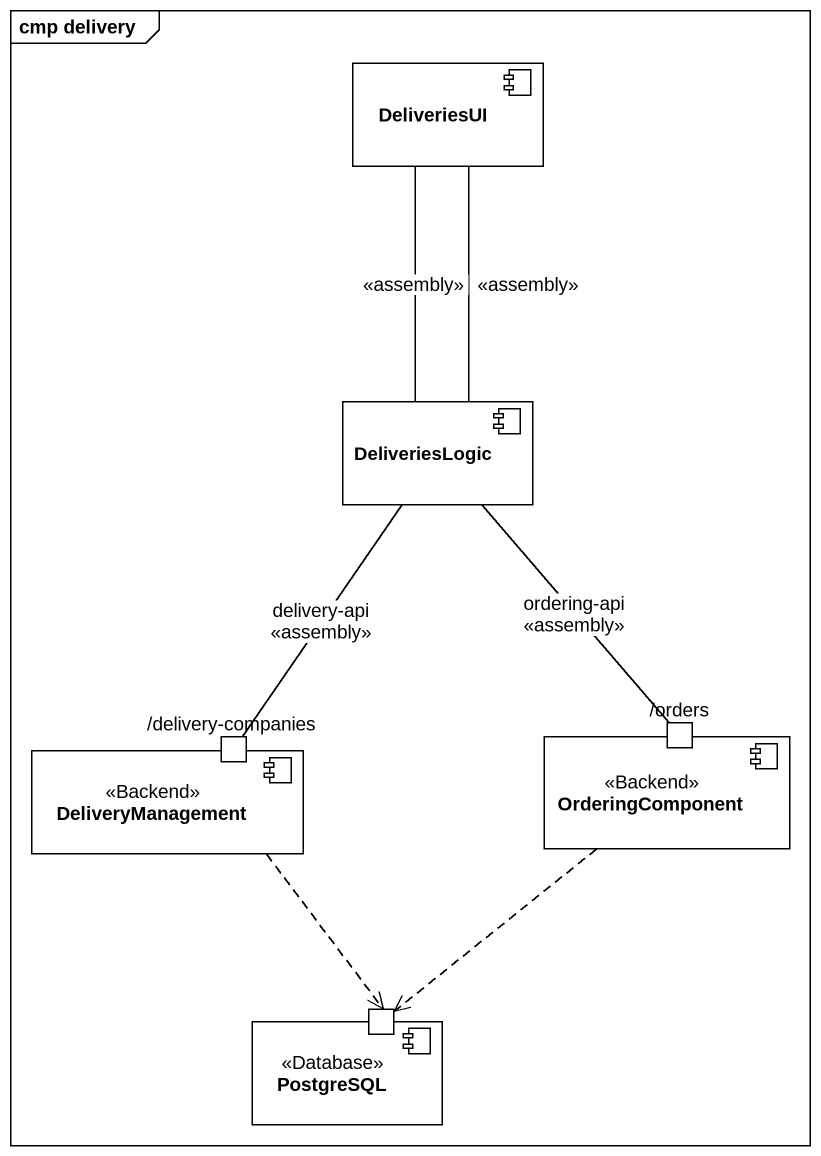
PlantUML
@startuml
mainframe cmp delivery
component DeliveriesUI
component DeliveriesLogic
component DeliveryManagement <<Backend>> {
  port "/delivery-companies" as delivery_companies
}
component OrderingComponent <<Backend>> {
  port "/orders" as orders
}
component PostgreSQL <<Database>> {
  port " " as port1
}
DeliveriesUI -- DeliveriesLogic : <<assembly>>
DeliveriesLogic -up- DeliveriesUI : <<assembly>>
DeliveriesLogic -- delivery_companies : delivery-api\n<<assembly>>
DeliveriesLogic -- orders : ordering-api\n<<assembly>>
DeliveryManagement ..> port1
OrderingComponent ..> port1
@enduml
